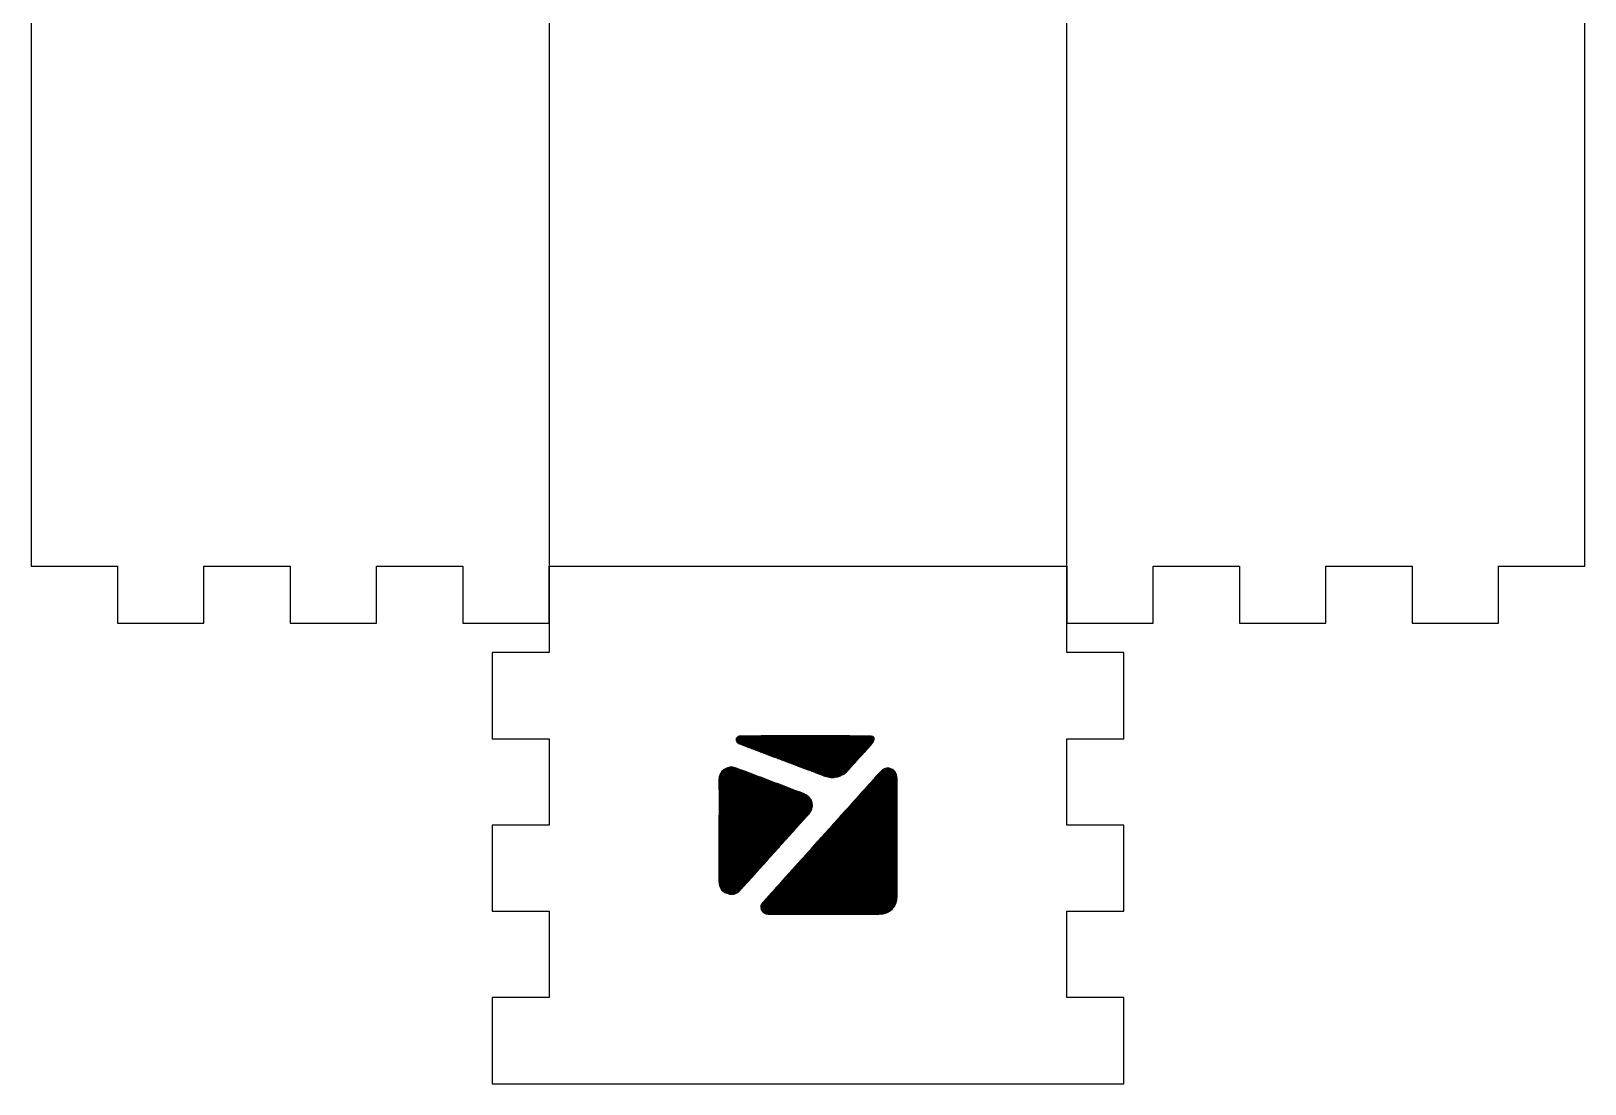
# Model space of a CAD drawing. Header units: millimetres. Extents: x -160 to 320, y -378 to 342.
# Drawn here: x -160 to 320, y -378.3 to -53 of the extents above; entities that cross this region are included whole.
import ezdxf

# ---------------------------------------------------------------- set-up
doc = ezdxf.new("R2010")
doc.units = ezdxf.units.MM
for name, color, linetype, true_color in [('CUT', 1, 'Continuous', 0xff0000), ('ENGRAVE', 3, 'Continuous', 0x00ff00), ('RASTER', 18, 'Continuous', 0x000000), ('SCOR', 5, 'Continuous', 0x0000ff)]:
    doc.layers.add(name, color=color, linetype=linetype, true_color=true_color)

msp = doc.modelspace()

# ---------------------------------------------------------------- linework, layer by layer
at = {"layer": 'CUT'}
msp.add_lwpolyline([(-160, 181.73), (-160, -218.27), (-133.33, -218.27), (-133.33, -235.87), (-106.67, -235.87), (-106.67, -218.27), (-80, -218.27), (-80, -235.87), (-53.33, -235.87), (-53.33, -218.27), (-26.67, -218.27), (-26.67, -235.87), (0, -235.87), (0, -218.27), (0, -244.94), (-17.6, -244.94), (-17.6, -271.61), (0, -271.61), (0, -298.27), (-17.6, -298.27), (-17.6, -324.94), (0, -324.94), (0, -351.61), (-17.6, -351.61), (-17.6, -378.27), (0, -378.27), (160, -378.27), (177.6, -378.27), (177.6, -351.61), (160, -351.61), (160, -324.94), (177.6, -324.94), (177.6, -298.27), (160, -298.27), (160, -271.61), (177.6, -271.61), (177.6, -244.94), (160, -244.94), (160, -218.27), (160, -235.87), (186.67, -235.87), (186.67, -218.27), (213.33, -218.27), (213.33, -235.87), (240, -235.87), (240, -218.27), (266.67, -218.27), (266.67, -235.87), (293.33, -235.87), (293.33, -218.27), (320, -218.27), (320, 181.73)], dxfattribs=at)
at = {"layer": 'ENGRAVE'}
for points, knots in [([(79.09, -270.76), (72.53, -270.76), (65.97, -270.76), (59.41, -270.78), (59.01, -270.78), (58.52, -270.86), (58.22, -271.09), (57.52, -271.65), (57.72, -272.68), (58.6, -273.05), (60.31, -273.76), (62.04, -274.4), (63.77, -275.05)], [22, 22, 22, 22, 23, 23, 23, 24, 24, 24, 25, 25, 25, 26, 26, 26, 26]), ([(97.39, -275.81), (98.29, -274.81), (99.23, -273.85), (100.05, -272.79), (100.34, -272.43), (100.53, -271.76), (100.39, -271.37), (100.27, -271.06), (99.59, -270.79), (99.15, -270.79), (92.46, -270.75), (85.78, -270.76), (79.09, -270.76)], [29, 29, 29, 29, 30, 30, 30, 31, 31, 31, 32, 32, 32, 33, 33, 33, 33]), ([(80.02, -295.15), (82.26, -292.78), (81.6, -289.71), (78.56, -288.55), (71.66, -285.91), (64.74, -283.31), (57.83, -280.68)], [29, 29, 29, 29, 30, 30, 30, 31, 31, 31, 31]), ([(107.5, -302.28), (107.5, -296.18), (107.51, -290.08), (107.5, -283.98), (107.5, -282.15), (106.68, -281.09), (105.03, -280.75), (103.97, -280.53), (103.13, -280.97), (102.45, -281.71), (100.52, -283.81), (98.61, -285.95), (96.7, -288.07)], [30, 30, 30, 30, 31, 31, 31, 32, 32, 32, 33, 33, 33, 34, 34, 34, 34]), ([(62.72, -314.38), (64.75, -312.13), (66.76, -309.86), (68.79, -307.6), (71.81, -304.23), (74.84, -300.86), (77.87, -297.5), (78.58, -296.71), (79.29, -295.92), (80.02, -295.15)], [26, 26, 26, 26, 27, 27, 27, 28, 28, 28, 29, 29, 29, 29]), ([(91.74, -293.61), (88.75, -296.94), (85.76, -300.27), (82.77, -303.61), (80.86, -305.73), (78.94, -307.85), (77.03, -309.98), (74.43, -312.88), (71.83, -315.78), (69.22, -318.67)], [35, 35, 35, 35, 36, 36, 36, 37, 37, 37, 38, 38, 38, 38]), ([(52.49, -300.01), (52.49, -305.23), (52.49, -310.44), (52.5, -315.66), (52.5, -317.8), (53.58, -319.15), (55.67, -319.58), (56.93, -319.84), (58.05, -319.43), (58.92, -318.52), (60.22, -317.17), (61.46, -315.77), (62.72, -314.38)], [22, 22, 22, 22, 23, 23, 23, 24, 24, 24, 25, 25, 25, 26, 26, 26, 26]), ([(66.12, -322.11), (65.5, -322.77), (65.2, -323.51), (65.56, -324.39), (65.94, -325.31), (66.68, -325.75), (67.65, -325.77), (69.04, -325.79), (70.43, -325.78), (71.83, -325.78), (81.85, -325.78), (91.88, -325.78), (101.91, -325.78), (105.4, -325.78), (107.5, -323.68), (107.5, -320.21), (107.51, -314.23), (107.5, -308.26), (107.5, -302.28)], [39, 39, 39, 39, 40, 40, 40, 41, 41, 41, 42, 42, 42, 43, 43, 43, 44, 44, 44, 45, 45, 45, 45])]:
    msp.add_open_spline(points, degree=3, knots=knots, dxfattribs=at)
for points in [[(63.77, -275.05), (70.85, -277.73), (77.94, -280.39), (85.02, -283.09)], [(92.68, -281.06), (94.19, -279.26), (95.82, -277.55), (97.39, -275.81)], [(57.83, -280.68), (55.1, -279.63), (52.4, -281.62), (52.46, -284.44)], [(85.02, -283.09), (87.86, -284.17), (90.71, -283.39), (92.68, -281.06)], [(52.46, -284.44), (52.57, -289.63), (52.49, -294.82), (52.49, -300.01)], [(96.7, -288.07), (95.05, -289.92), (93.39, -291.77), (91.74, -293.61)], [(69.22, -318.67), (68.19, -319.82), (67.17, -320.97), (66.12, -322.11)]]:
    msp.add_open_spline(points, degree=3, dxfattribs=at)
at = {"layer": 'RASTER'}
for p, q in [((57.8, -272.04), (100.39, -272.04)), ((57.81, -272.11), (100.38, -272.11)), ((57.82, -272.17), (100.36, -272.17)), ((57.83, -271.67), (100.44, -271.67)), ((57.85, -271.61), (100.43, -271.61)), ((57.88, -271.54), (100.43, -271.54)), ((57.98, -272.54), (100.21, -272.54)), ((58.02, -272.61), (100.18, -272.61)), ((58.07, -272.67), (100.14, -272.67)), ((58.14, -271.17), (100.23, -271.17)), ((58.21, -271.11), (100.14, -271.11)), ((58.29, -271.04), (100.04, -271.04)), ((58.58, -273.04), (99.85, -273.04)), ((58.73, -273.11), (99.8, -273.11)), ((58.89, -273.17), (99.75, -273.17)), ((59.82, -273.54), (99.44, -273.54)), ((59.98, -273.61), (99.38, -273.61)), ((60.13, -273.67), (99.33, -273.67)), ((61.1, -274.04), (99, -274.04)), ((61.27, -274.11), (98.94, -274.11)), ((61.43, -274.17), (98.89, -274.17)), ((62.42, -274.54), (98.55, -274.54)), ((62.59, -274.61), (98.49, -274.61)), ((62.75, -274.67), (98.43, -274.67)), ((63.75, -275.04), (98.09, -275.04)), ((63.91, -275.11), (98.03, -275.11)), ((64.08, -275.17), (97.97, -275.17)), ((65.07, -275.54), (97.63, -275.54)), ((65.23, -275.61), (97.57, -275.61)), ((65.4, -275.67), (97.52, -275.67)), ((66.39, -276.04), (97.18, -276.04)), ((66.56, -276.11), (97.12, -276.11)), ((66.72, -276.17), (97.07, -276.17)), ((67.72, -276.54), (96.72, -276.54)), ((67.88, -276.61), (96.67, -276.61)), ((68.05, -276.67), (96.61, -276.67)), ((69.04, -277.04), (96.27, -277.04)), ((69.21, -277.11), (96.21, -277.11)), ((69.37, -277.17), (96.15, -277.17)), ((70.37, -277.54), (95.81, -277.54)), ((70.53, -277.61), (95.75, -277.61)), ((70.7, -277.67), (95.69, -277.67)), ((71.69, -278.04), (95.35, -278.04)), ((71.86, -278.11), (95.29, -278.11)), ((72.02, -278.17), (95.24, -278.17)), ((52.63, -283.17), (64.39, -283.17)), ((52.65, -283.11), (64.22, -283.11)), ((52.67, -283.04), (64.06, -283.04)), ((52.82, -282.67), (63.07, -282.67)), ((52.85, -282.61), (62.91, -282.61)), ((52.88, -282.54), (62.74, -282.54)), ((53.09, -282.17), (61.75, -282.17)), ((53.13, -282.11), (61.59, -282.11)), ((53.17, -282.04), (61.42, -282.04)), ((53.47, -281.67), (60.44, -281.67)), ((53.53, -281.61), (60.27, -281.61)), ((53.59, -281.54), (60.11, -281.54)), ((54.02, -281.17), (59.12, -281.17)), ((54.1, -281.11), (58.96, -281.11)), ((54.19, -281.04), (58.8, -281.04)), ((54.91, -280.67), (57.81, -280.67)), ((55.08, -280.61), (57.63, -280.61)), ((55.27, -280.54), (57.43, -280.54)), ((73.02, -278.54), (94.89, -278.54)), ((73.18, -278.61), (94.84, -278.61)), ((73.35, -278.67), (94.78, -278.67)), ((74.34, -279.04), (94.44, -279.04)), ((74.51, -279.11), (94.39, -279.11)), ((74.67, -279.17), (94.33, -279.17)), ((75.67, -279.54), (93.99, -279.54)), ((75.83, -279.61), (93.94, -279.61)), ((76, -279.67), (93.88, -279.67)), ((76.99, -280.04), (93.55, -280.04)), ((77.15, -280.11), (93.5, -280.11)), ((77.32, -280.17), (93.44, -280.17)), ((78.31, -280.54), (93.12, -280.54)), ((78.48, -280.61), (93.06, -280.61)), ((78.64, -280.67), (93.01, -280.67)), ((79.63, -281.04), (92.69, -281.04)), ((79.8, -281.11), (92.64, -281.11)), ((79.96, -281.17), (92.58, -281.17)), ((80.95, -281.54), (92.23, -281.54)), ((81.12, -281.61), (92.17, -281.61)), ((81.28, -281.67), (92.11, -281.67)), ((82.27, -282.04), (91.69, -282.04)), ((82.44, -282.11), (91.61, -282.11)), ((82.6, -282.17), (91.53, -282.17)), ((83.59, -282.54), (91, -282.54)), ((83.76, -282.61), (90.9, -282.61)), ((83.92, -282.67), (90.8, -282.67)), ((84.91, -283.04), (90.06, -283.04)), ((85.07, -283.11), (89.91, -283.11)), ((85.25, -283.17), (89.75, -283.17)), ((101.12, -283.17), (107.44, -283.17)), ((101.17, -283.11), (107.43, -283.11)), ((101.23, -283.04), (107.42, -283.04)), ((101.57, -282.67), (107.32, -282.67)), ((101.63, -282.61), (107.3, -282.61)), ((101.68, -282.54), (107.28, -282.54)), ((102.03, -282.17), (107.12, -282.17)), ((102.08, -282.11), (107.08, -282.11)), ((102.14, -282.04), (107.04, -282.04)), ((102.48, -281.67), (106.77, -281.67)), ((102.54, -281.61), (106.71, -281.61)), ((102.61, -281.54), (106.65, -281.54)), ((103.05, -281.17), (106.16, -281.17)), ((103.14, -281.11), (106.05, -281.11)), ((103.24, -281.04), (105.92, -281.04)), ((52.46, -284.54), (68.02, -284.54)), ((52.47, -284.04), (66.7, -284.04)), ((52.47, -284.11), (66.86, -284.11)), ((52.47, -284.17), (67.03, -284.17)), ((52.47, -284.61), (68.18, -284.61)), ((52.47, -284.67), (68.35, -284.67)), ((52.47, -285.04), (69.34, -285.04)), ((52.48, -285.11), (69.5, -285.11)), ((52.48, -285.17), (69.67, -285.17)), ((52.48, -285.54), (70.66, -285.54)), ((52.48, -285.61), (70.82, -285.61)), ((52.49, -285.67), (70.99, -285.67)), ((52.49, -286.04), (71.97, -286.04)), ((52.49, -286.11), (72.14, -286.11)), ((52.49, -286.17), (72.3, -286.17)), ((52.5, -286.54), (73.29, -286.54)), ((52.5, -286.61), (73.46, -286.61)), ((52.5, -286.67), (73.62, -286.67)), ((52.5, -287.04), (74.61, -287.04)), ((52.5, -287.11), (74.77, -287.11)), ((52.51, -287.17), (74.93, -287.17)), ((52.51, -287.54), (75.92, -287.54)), ((52.51, -287.61), (76.08, -287.61)), ((52.51, -287.67), (76.25, -287.67)), ((52.52, -283.67), (65.71, -283.67)), ((52.53, -283.61), (65.54, -283.61)), ((52.54, -283.54), (65.38, -283.54)), ((87.01, -283.54), (88.07, -283.54)), ((97.07, -287.67), (107.5, -287.67)), ((97.12, -287.61), (107.5, -287.61)), ((97.18, -287.54), (107.5, -287.54)), ((97.52, -287.17), (107.5, -287.17)), ((97.57, -287.11), (107.5, -287.11)), ((97.63, -287.04), (107.5, -287.04)), ((97.97, -286.67), (107.5, -286.67)), ((98.02, -286.61), (107.5, -286.61)), ((98.08, -286.54), (107.5, -286.54)), ((98.41, -286.17), (107.5, -286.17)), ((98.47, -286.11), (107.5, -286.11)), ((98.53, -286.04), (107.5, -286.04)), ((98.86, -285.67), (107.5, -285.67)), ((98.92, -285.61), (107.5, -285.61)), ((98.98, -285.54), (107.5, -285.54)), ((99.31, -285.17), (107.5, -285.17)), ((99.37, -285.11), (107.5, -285.11)), ((99.42, -285.04), (107.5, -285.04)), ((99.76, -284.67), (107.5, -284.67)), ((99.82, -284.61), (107.5, -284.61)), ((99.87, -284.54), (107.5, -284.54)), ((100.21, -284.17), (107.5, -284.17)), ((100.27, -284.11), (107.5, -284.11)), ((100.32, -284.04), (107.5, -284.04)), ((100.66, -283.67), (107.49, -283.67)), ((100.72, -283.61), (107.49, -283.61)), ((100.78, -283.54), (107.49, -283.54)), ((52.51, -288.04), (77.23, -288.04)), ((52.51, -288.11), (77.39, -288.11)), ((52.51, -288.17), (77.56, -288.17)), ((52.52, -288.54), (78.54, -288.54)), ((52.52, -288.61), (78.7, -288.61)), ((52.52, -288.67), (78.84, -288.67)), ((52.52, -289.04), (79.54, -289.04)), ((52.52, -289.11), (79.64, -289.11)), ((52.52, -289.17), (79.73, -289.17)), ((52.52, -289.54), (80.19, -289.54)), ((52.52, -289.61), (80.25, -289.61)), ((52.52, -289.67), (80.32, -289.67)), ((52.52, -290.04), (80.64, -290.04)), ((52.52, -290.11), (80.69, -290.11)), ((52.52, -290.17), (80.73, -290.17)), ((52.52, -290.54), (80.96, -290.54)), ((52.52, -290.61), (80.99, -290.61)), ((52.52, -290.67), (81.02, -290.67)), ((52.52, -291.04), (81.17, -291.04)), ((52.52, -291.11), (81.19, -291.11)), ((52.52, -291.17), (81.21, -291.17)), ((52.52, -291.54), (81.3, -291.54)), ((52.52, -291.61), (81.31, -291.61)), ((52.52, -291.67), (81.32, -291.67)), ((52.52, -292.04), (81.35, -292.04)), ((52.52, -292.11), (81.35, -292.11)), ((52.52, -292.17), (81.35, -292.17)), ((52.52, -292.54), (81.32, -292.54)), ((52.52, -292.61), (81.32, -292.61)), ((52.52, -292.67), (81.31, -292.67)), ((92.58, -292.67), (107.51, -292.67)), ((92.64, -292.61), (107.51, -292.61)), ((92.7, -292.54), (107.51, -292.54)), ((93.03, -292.17), (107.51, -292.17)), ((93.09, -292.11), (107.51, -292.11)), ((93.14, -292.04), (107.51, -292.04)), ((93.48, -291.67), (107.51, -291.67)), ((93.54, -291.61), (107.51, -291.61)), ((93.59, -291.54), (107.51, -291.54)), ((93.93, -291.17), (107.51, -291.17)), ((93.98, -291.11), (107.51, -291.11)), ((94.04, -291.04), (107.51, -291.04)), ((94.38, -290.67), (107.51, -290.67)), ((94.43, -290.61), (107.51, -290.61)), ((94.49, -290.54), (107.51, -290.54)), ((94.82, -290.17), (107.51, -290.17)), ((94.88, -290.11), (107.51, -290.11)), ((94.94, -290.04), (107.51, -290.04)), ((95.27, -289.67), (107.51, -289.67)), ((95.33, -289.61), (107.51, -289.61)), ((95.38, -289.54), (107.51, -289.54)), ((95.72, -289.17), (107.51, -289.17)), ((95.78, -289.11), (107.51, -289.11)), ((95.83, -289.04), (107.51, -289.04)), ((96.17, -288.67), (107.51, -288.67)), ((96.23, -288.61), (107.51, -288.61)), ((96.28, -288.54), (107.51, -288.54)), ((96.62, -288.17), (107.5, -288.17)), ((96.68, -288.11), (107.5, -288.11)), ((96.73, -288.04), (107.5, -288.04)), ((52.5, -296.54), (78.73, -296.54)), ((52.5, -296.61), (78.67, -296.61)), ((52.5, -296.67), (78.61, -296.67)), ((52.5, -297.04), (78.27, -297.04)), ((52.5, -297.11), (78.22, -297.11)), ((52.5, -297.17), (78.16, -297.17)), ((52.5, -297.54), (77.82, -297.54)), ((52.51, -294.04), (80.83, -294.04)), ((52.51, -294.11), (80.8, -294.11)), ((52.51, -294.17), (80.76, -294.17)), ((52.51, -294.54), (80.52, -294.54)), ((52.51, -294.61), (80.47, -294.61)), ((52.51, -294.67), (80.43, -294.67)), ((52.51, -295.04), (80.12, -295.04)), ((52.51, -295.11), (80.06, -295.11)), ((52.51, -295.17), (80, -295.17)), ((52.51, -295.54), (79.65, -295.54)), ((52.51, -295.61), (79.59, -295.61)), ((52.51, -295.67), (79.53, -295.67)), ((52.51, -296.04), (79.19, -296.04)), ((52.51, -296.11), (79.13, -296.11)), ((52.51, -296.17), (79.07, -296.17)), ((52.52, -293.04), (81.23, -293.04)), ((52.52, -293.11), (81.22, -293.11)), ((52.52, -293.17), (81.2, -293.17)), ((52.52, -293.54), (81.07, -293.54)), ((52.52, -293.61), (81.04, -293.61)), ((52.52, -293.67), (81.02, -293.67)), ((88.21, -297.54), (107.51, -297.54)), ((88.55, -297.17), (107.51, -297.17)), ((88.6, -297.11), (107.51, -297.11)), ((88.66, -297.04), (107.51, -297.04)), ((88.99, -296.67), (107.51, -296.67)), ((89.05, -296.61), (107.51, -296.61)), ((89.11, -296.54), (107.51, -296.54)), ((89.44, -296.17), (107.51, -296.17)), ((89.5, -296.11), (107.51, -296.11)), ((89.56, -296.04), (107.51, -296.04)), ((89.89, -295.67), (107.51, -295.67)), ((89.95, -295.61), (107.51, -295.61)), ((90, -295.54), (107.51, -295.54)), ((90.34, -295.17), (107.51, -295.17)), ((90.4, -295.11), (107.51, -295.11)), ((90.45, -295.04), (107.51, -295.04)), ((90.79, -294.67), (107.51, -294.67)), ((90.85, -294.61), (107.51, -294.61)), ((90.9, -294.54), (107.51, -294.54)), ((91.24, -294.17), (107.51, -294.17)), ((91.29, -294.11), (107.51, -294.11)), ((91.35, -294.04), (107.51, -294.04)), ((91.69, -293.67), (107.51, -293.67)), ((91.74, -293.61), (107.51, -293.61)), ((91.8, -293.54), (107.51, -293.54)), ((92.14, -293.17), (107.51, -293.17)), ((92.19, -293.11), (107.51, -293.11)), ((92.25, -293.04), (107.51, -293.04)), ((52.49, -299.54), (76.02, -299.54)), ((52.49, -299.61), (75.97, -299.61)), ((52.49, -299.67), (75.91, -299.67)), ((52.49, -300.04), (75.57, -300.04)), ((52.49, -300.11), (75.52, -300.11)), ((52.49, -300.17), (75.46, -300.17)), ((52.49, -300.54), (75.13, -300.54)), ((52.49, -300.61), (75.07, -300.61)), ((52.49, -300.67), (75.01, -300.67)), ((52.49, -301.04), (74.68, -301.04)), ((52.49, -301.11), (74.62, -301.11)), ((52.49, -301.17), (74.56, -301.17)), ((52.49, -301.54), (74.23, -301.54)), ((52.49, -301.61), (74.17, -301.61)), ((52.49, -301.67), (74.11, -301.67)), ((52.49, -302.04), (73.78, -302.04)), ((52.49, -302.11), (73.72, -302.11)), ((52.49, -302.17), (73.67, -302.17)), ((52.5, -297.61), (77.77, -297.61)), ((52.5, -297.67), (77.71, -297.67)), ((52.5, -298.04), (77.37, -298.04)), ((52.5, -298.11), (77.32, -298.11)), ((52.5, -298.17), (77.26, -298.17)), ((52.5, -298.54), (76.92, -298.54)), ((52.5, -298.61), (76.87, -298.61)), ((52.5, -298.67), (76.81, -298.67)), ((52.5, -299.04), (76.47, -299.04)), ((52.5, -299.11), (76.42, -299.11)), ((52.5, -299.17), (76.36, -299.17)), ((84.06, -302.17), (107.5, -302.17)), ((84.11, -302.11), (107.5, -302.11)), ((84.17, -302.04), (107.5, -302.04)), ((84.51, -301.67), (107.5, -301.67)), ((84.56, -301.61), (107.5, -301.61)), ((84.62, -301.54), (107.5, -301.54)), ((84.96, -301.17), (107.5, -301.17)), ((85.01, -301.11), (107.5, -301.11)), ((85.07, -301.04), (107.5, -301.04)), ((85.41, -300.67), (107.5, -300.67)), ((85.46, -300.61), (107.5, -300.61)), ((85.52, -300.54), (107.5, -300.54)), ((85.85, -300.17), (107.5, -300.17)), ((85.91, -300.11), (107.5, -300.11)), ((85.97, -300.04), (107.5, -300.04)), ((86.3, -299.67), (107.5, -299.67)), ((86.36, -299.61), (107.5, -299.61)), ((86.41, -299.54), (107.5, -299.54)), ((86.75, -299.17), (107.5, -299.17)), ((86.81, -299.11), (107.5, -299.11)), ((86.86, -299.04), (107.5, -299.04)), ((87.2, -298.67), (107.5, -298.67)), ((87.26, -298.61), (107.5, -298.61)), ((87.31, -298.54), (107.5, -298.54)), ((87.65, -298.17), (107.5, -298.17)), ((87.7, -298.11), (107.5, -298.11)), ((87.76, -298.04), (107.5, -298.04)), ((88.1, -297.67), (107.51, -297.67)), ((88.15, -297.61), (107.51, -297.61)), ((52.49, -302.54), (73.33, -302.54)), ((52.49, -302.61), (73.27, -302.61)), ((52.49, -302.67), (73.22, -302.67)), ((52.49, -303.04), (72.88, -303.04)), ((52.49, -303.11), (72.82, -303.11)), ((52.49, -303.17), (72.77, -303.17)), ((52.49, -303.54), (72.43, -303.54)), ((52.49, -303.61), (72.37, -303.61)), ((52.49, -303.67), (72.32, -303.67)), ((52.49, -304.04), (71.98, -304.04)), ((52.49, -304.11), (71.93, -304.11)), ((52.49, -304.17), (71.87, -304.17)), ((52.49, -304.54), (71.53, -304.54)), ((52.49, -304.61), (71.48, -304.61)), ((52.49, -304.67), (71.42, -304.67)), ((52.49, -305.04), (71.08, -305.04)), ((52.49, -305.11), (71.03, -305.11)), ((52.49, -305.17), (70.97, -305.17)), ((52.49, -305.54), (70.63, -305.54)), ((52.49, -305.61), (70.58, -305.61)), ((52.49, -305.67), (70.52, -305.67)), ((52.49, -306.04), (70.19, -306.04)), ((52.49, -306.11), (70.13, -306.11)), ((52.49, -306.17), (70.07, -306.17)), ((52.49, -306.54), (69.74, -306.54)), ((52.49, -306.61), (69.68, -306.61)), ((52.49, -306.67), (69.63, -306.67)), ((52.49, -307.04), (69.29, -307.04)), ((52.49, -307.11), (69.23, -307.11)), ((52.49, -307.17), (69.18, -307.17)), ((79.56, -307.17), (107.5, -307.17)), ((79.62, -307.11), (107.5, -307.11)), ((79.68, -307.04), (107.5, -307.04)), ((80.01, -306.67), (107.5, -306.67)), ((80.07, -306.61), (107.5, -306.61)), ((80.13, -306.54), (107.5, -306.54)), ((80.46, -306.17), (107.5, -306.17)), ((80.52, -306.11), (107.5, -306.11)), ((80.58, -306.04), (107.5, -306.04)), ((80.91, -305.67), (107.5, -305.67)), ((80.97, -305.61), (107.5, -305.61)), ((81.03, -305.54), (107.5, -305.54)), ((81.36, -305.17), (107.5, -305.17)), ((81.42, -305.11), (107.5, -305.11)), ((81.48, -305.04), (107.5, -305.04)), ((81.81, -304.67), (107.5, -304.67)), ((81.87, -304.61), (107.5, -304.61)), ((81.93, -304.54), (107.5, -304.54)), ((82.26, -304.17), (107.5, -304.17)), ((82.32, -304.11), (107.5, -304.11)), ((82.37, -304.04), (107.5, -304.04)), ((82.71, -303.67), (107.5, -303.67)), ((82.77, -303.61), (107.5, -303.61)), ((82.82, -303.54), (107.5, -303.54)), ((83.16, -303.17), (107.5, -303.17)), ((83.22, -303.11), (107.5, -303.11)), ((83.27, -303.04), (107.5, -303.04)), ((83.61, -302.67), (107.5, -302.67)), ((83.67, -302.61), (107.5, -302.61)), ((83.72, -302.54), (107.5, -302.54)), ((52.49, -307.54), (68.84, -307.54)), ((52.49, -307.61), (68.78, -307.61)), ((52.49, -307.67), (68.73, -307.67)), ((52.49, -308.04), (68.39, -308.04)), ((52.49, -308.11), (68.34, -308.11)), ((52.49, -308.17), (68.28, -308.17)), ((52.49, -308.54), (67.94, -308.54)), ((52.49, -308.61), (67.89, -308.61)), ((52.49, -308.67), (67.83, -308.67)), ((52.49, -309.04), (67.5, -309.04)), ((52.49, -309.11), (67.44, -309.11)), ((52.49, -309.17), (67.39, -309.17)), ((52.49, -309.54), (67.05, -309.54)), ((52.49, -309.61), (66.99, -309.61)), ((52.49, -309.67), (66.94, -309.67)), ((52.49, -310.04), (66.6, -310.04)), ((52.49, -310.11), (66.55, -310.11)), ((52.49, -310.17), (66.49, -310.17)), ((52.49, -310.54), (66.16, -310.54)), ((52.49, -310.61), (66.1, -310.61)), ((52.49, -310.67), (66.04, -310.67)), ((52.49, -311.04), (65.71, -311.04)), ((52.49, -311.11), (65.65, -311.11)), ((52.49, -311.17), (65.6, -311.17)), ((52.49, -311.54), (65.26, -311.54)), ((52.49, -311.61), (65.21, -311.61)), ((52.49, -311.67), (65.15, -311.67)), ((75.52, -311.67), (107.5, -311.67)), ((75.57, -311.61), (107.5, -311.61)), ((75.63, -311.54), (107.5, -311.54)), ((75.97, -311.17), (107.5, -311.17)), ((76.02, -311.11), (107.5, -311.11)), ((76.08, -311.04), (107.5, -311.04)), ((76.42, -310.67), (107.5, -310.67)), ((76.47, -310.61), (107.5, -310.61)), ((76.53, -310.54), (107.5, -310.54)), ((76.86, -310.17), (107.5, -310.17)), ((76.92, -310.11), (107.5, -310.11)), ((76.98, -310.04), (107.5, -310.04)), ((77.31, -309.67), (107.5, -309.67)), ((77.37, -309.61), (107.5, -309.61)), ((77.43, -309.54), (107.5, -309.54)), ((77.76, -309.17), (107.5, -309.17)), ((77.82, -309.11), (107.5, -309.11)), ((77.88, -309.04), (107.5, -309.04)), ((78.21, -308.67), (107.5, -308.67)), ((78.27, -308.61), (107.5, -308.61)), ((78.33, -308.54), (107.5, -308.54)), ((78.66, -308.17), (107.5, -308.17)), ((78.72, -308.11), (107.5, -308.11)), ((78.78, -308.04), (107.5, -308.04)), ((79.11, -307.67), (107.5, -307.67)), ((79.17, -307.61), (107.5, -307.61)), ((79.23, -307.54), (107.5, -307.54)), ((52.49, -312.04), (64.82, -312.04)), ((52.49, -312.11), (64.76, -312.11)), ((52.49, -312.17), (64.7, -312.17)), ((52.49, -312.54), (64.37, -312.54)), ((52.49, -312.61), (64.31, -312.61)), ((52.49, -312.67), (64.26, -312.67)), ((52.49, -313.04), (63.92, -313.04)), ((52.49, -313.11), (63.86, -313.11)), ((52.49, -313.17), (63.81, -313.17)), ((52.49, -313.54), (63.47, -313.54)), ((52.49, -313.61), (63.41, -313.61)), ((52.49, -313.67), (63.36, -313.67)), ((52.49, -314.04), (63.02, -314.04)), ((52.49, -314.11), (62.97, -314.11)), ((52.49, -314.17), (62.91, -314.17)), ((52.5, -314.54), (62.57, -314.54)), ((52.5, -314.61), (62.52, -314.61)), ((52.5, -314.67), (62.46, -314.67)), ((52.5, -315.04), (62.12, -315.04)), ((52.5, -315.11), (62.07, -315.11)), ((52.5, -315.17), (62.01, -315.17)), ((52.5, -315.54), (61.67, -315.54)), ((52.5, -315.61), (61.61, -315.61)), ((52.5, -315.67), (61.56, -315.67)), ((52.51, -316.04), (61.22, -316.04)), ((52.51, -316.11), (61.16, -316.11)), ((52.52, -316.17), (61.11, -316.17)), ((52.57, -316.54), (60.76, -316.54)), ((52.58, -316.61), (60.71, -316.61)), ((52.59, -316.67), (60.65, -316.67)), ((71.03, -316.67), (107.5, -316.67)), ((71.08, -316.61), (107.5, -316.61)), ((71.14, -316.54), (107.5, -316.54)), ((71.47, -316.17), (107.5, -316.17)), ((71.53, -316.11), (107.5, -316.11)), ((71.59, -316.04), (107.5, -316.04)), ((71.92, -315.67), (107.5, -315.67)), ((71.98, -315.61), (107.5, -315.61)), ((72.04, -315.54), (107.5, -315.54)), ((72.37, -315.17), (107.5, -315.17)), ((72.43, -315.11), (107.5, -315.11)), ((72.49, -315.04), (107.5, -315.04)), ((72.82, -314.67), (107.5, -314.67)), ((72.88, -314.61), (107.5, -314.61)), ((72.93, -314.54), (107.5, -314.54)), ((73.27, -314.17), (107.5, -314.17)), ((73.33, -314.11), (107.5, -314.11)), ((73.38, -314.04), (107.5, -314.04)), ((73.72, -313.67), (107.5, -313.67)), ((73.78, -313.61), (107.5, -313.61)), ((73.83, -313.54), (107.5, -313.54)), ((74.17, -313.17), (107.5, -313.17)), ((74.23, -313.11), (107.5, -313.11)), ((74.28, -313.04), (107.5, -313.04)), ((74.62, -312.67), (107.5, -312.67)), ((74.67, -312.61), (107.5, -312.61)), ((74.73, -312.54), (107.5, -312.54)), ((75.07, -312.17), (107.5, -312.17)), ((75.12, -312.11), (107.5, -312.11)), ((75.18, -312.04), (107.5, -312.04)), ((52.68, -317.04), (60.31, -317.04)), ((52.7, -317.11), (60.25, -317.11)), ((52.72, -317.17), (60.19, -317.17)), ((52.86, -317.54), (59.84, -317.54)), ((52.89, -317.61), (59.78, -317.61)), ((52.92, -317.67), (59.73, -317.67)), ((53.14, -318.04), (59.37, -318.04)), ((53.18, -318.11), (59.31, -318.11)), ((53.23, -318.17), (59.26, -318.17)), ((53.56, -318.54), (58.9, -318.54)), ((53.63, -318.61), (58.83, -318.61)), ((53.7, -318.67), (58.77, -318.67)), ((54.22, -319.04), (58.31, -319.04)), ((54.33, -319.11), (58.22, -319.11)), ((54.45, -319.17), (58.12, -319.17)), ((55.52, -319.54), (57.25, -319.54)), ((55.83, -319.61), (56.97, -319.61)), ((66.64, -321.54), (107.39, -321.54)), ((66.98, -321.17), (107.45, -321.17)), ((67.03, -321.11), (107.45, -321.11)), ((67.09, -321.04), (107.46, -321.04)), ((67.43, -320.67), (107.49, -320.67)), ((67.49, -320.61), (107.5, -320.61)), ((67.54, -320.54), (107.5, -320.54)), ((67.88, -320.17), (107.5, -320.17)), ((67.94, -320.11), (107.5, -320.11)), ((67.99, -320.04), (107.5, -320.04)), ((68.33, -319.67), (107.5, -319.67)), ((68.39, -319.61), (107.5, -319.61)), ((68.44, -319.54), (107.5, -319.54)), ((68.78, -319.17), (107.5, -319.17)), ((68.83, -319.11), (107.5, -319.11)), ((68.89, -319.04), (107.5, -319.04)), ((69.23, -318.67), (107.5, -318.67)), ((69.28, -318.61), (107.5, -318.61)), ((69.34, -318.54), (107.5, -318.54)), ((69.68, -318.17), (107.5, -318.17)), ((69.73, -318.11), (107.5, -318.11)), ((69.79, -318.04), (107.5, -318.04)), ((70.13, -317.67), (107.5, -317.67)), ((70.18, -317.61), (107.5, -317.61)), ((70.24, -317.54), (107.5, -317.54)), ((70.58, -317.17), (107.5, -317.17)), ((70.63, -317.11), (107.5, -317.11)), ((70.69, -317.04), (107.5, -317.04)), ((65.41, -323.54), (106.62, -323.54)), ((65.41, -323.61), (106.58, -323.61)), ((65.41, -323.67), (106.54, -323.67)), ((65.45, -324.04), (106.25, -324.04)), ((65.47, -324.11), (106.19, -324.11)), ((65.48, -323.17), (106.84, -323.17)), ((65.49, -323.11), (106.88, -323.11)), ((65.49, -324.17), (106.14, -324.17)), ((65.52, -323.04), (106.91, -323.04)), ((65.63, -324.54), (105.74, -324.54)), ((65.66, -324.61), (105.67, -324.61)), ((65.69, -322.67), (107.07, -322.67)), ((65.7, -324.67), (105.59, -324.67)), ((65.73, -322.61), (107.1, -322.61)), ((65.77, -322.54), (107.12, -322.54)), ((65.95, -325.04), (105.02, -325.04)), ((66.01, -325.11), (104.91, -325.11)), ((66.06, -322.17), (107.24, -322.17)), ((66.07, -325.17), (104.79, -325.17)), ((66.12, -322.11), (107.26, -322.11)), ((66.18, -322.04), (107.28, -322.04)), ((66.52, -321.67), (107.37, -321.67)), ((66.58, -321.61), (107.38, -321.61)), ((66.61, -325.54), (103.79, -325.54)), ((66.75, -325.61), (103.54, -325.61)), ((66.94, -325.67), (103.23, -325.67))]:
    msp.add_line(p, q, dxfattribs=at)
at = {"layer": 'SCOR'}
msp.add_lwpolyline([(0, -218.27), (160, -218.27), (160, 181.73), (0, 181.73)], close=True, dxfattribs=at)

doc.saveas('drawing.dxf')
